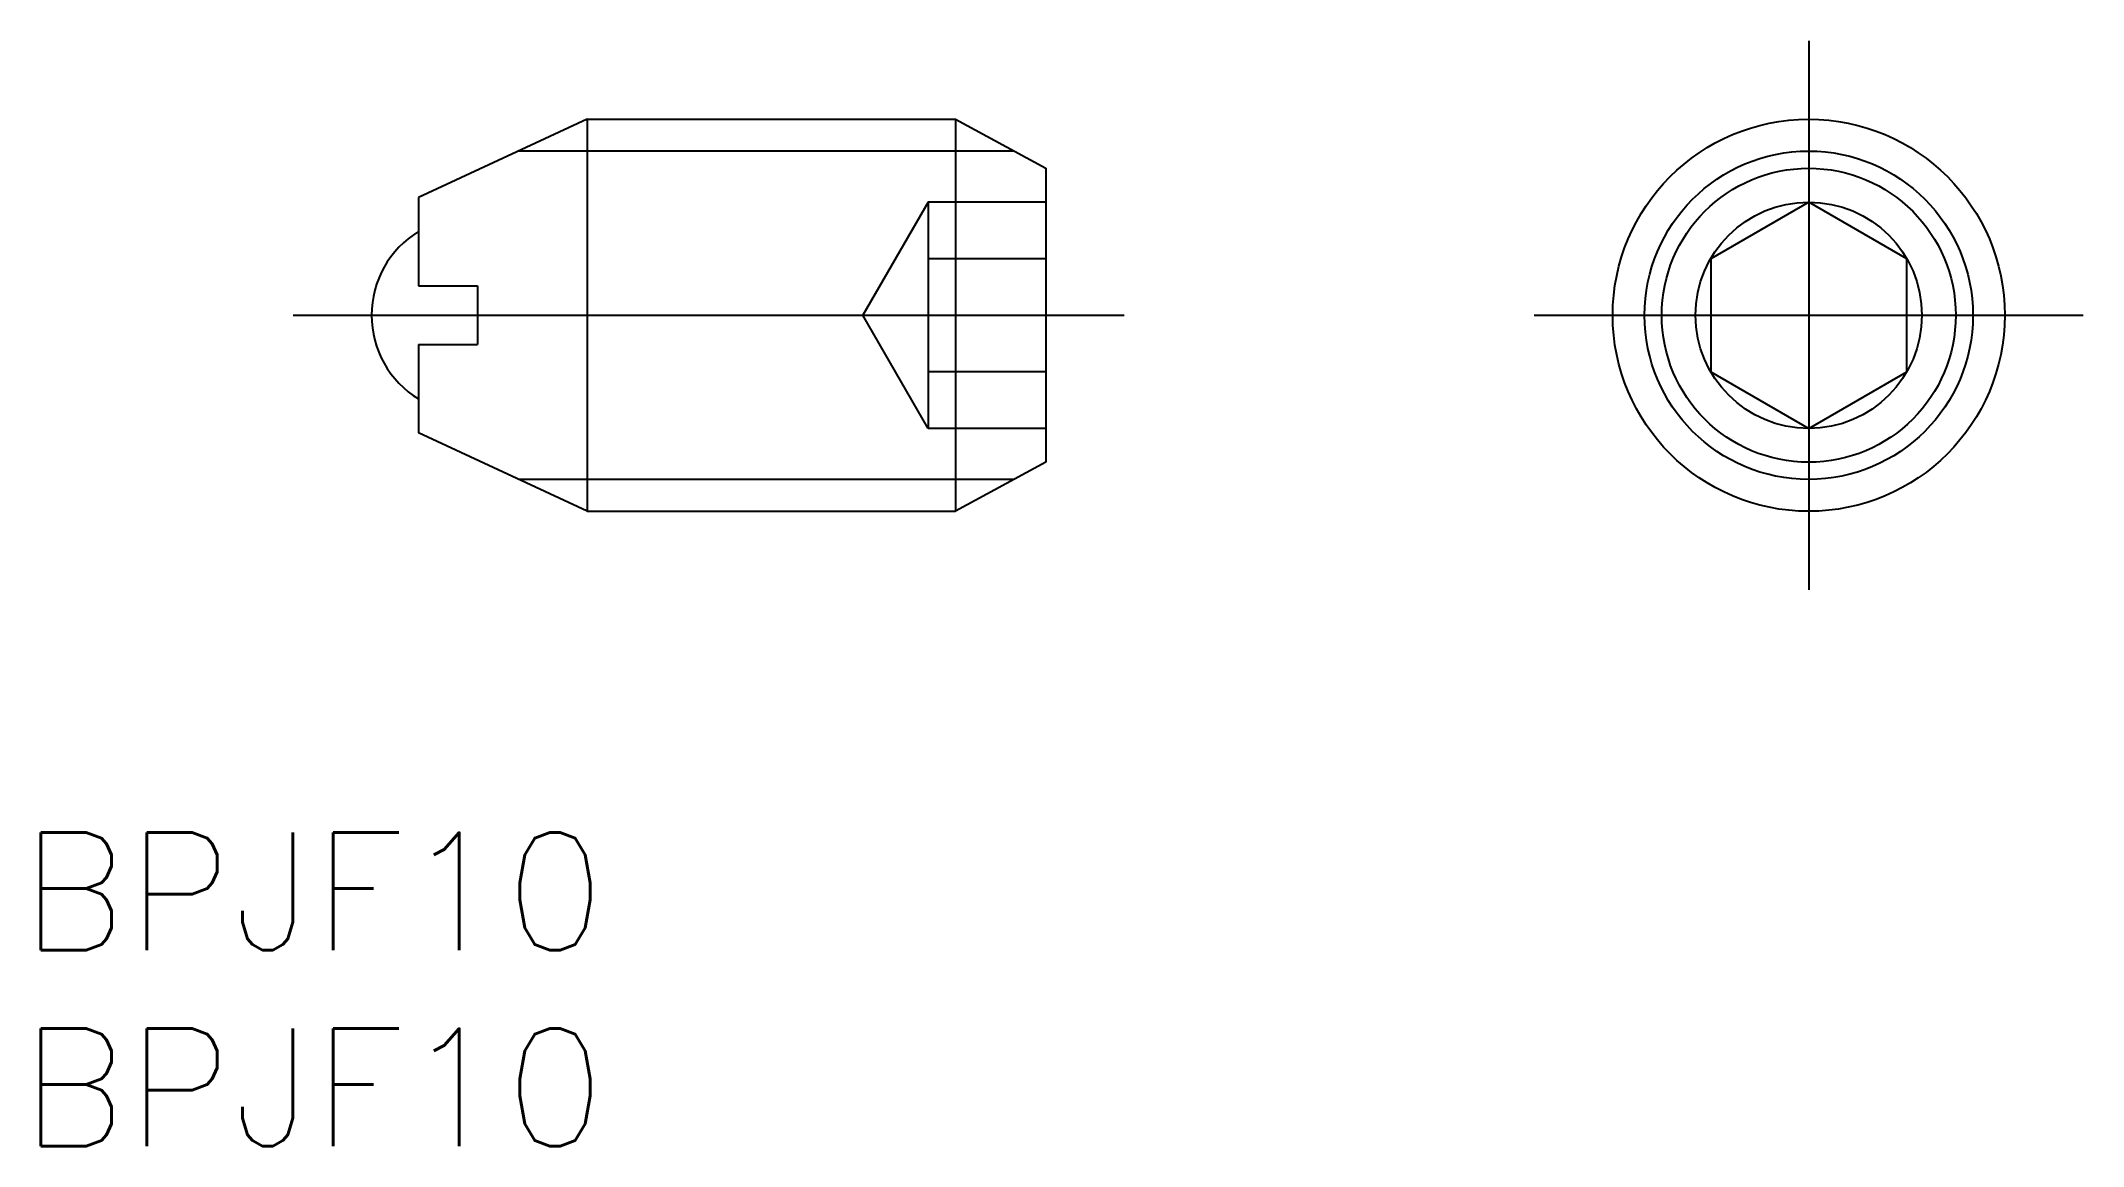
# Model space of a CAD drawing. Extents: x -45.1 to 7, y -21.2 to 7.
import ezdxf

# ---------------------------------------------------------------- set-up
doc = ezdxf.new("R2010")
doc.units = 0
doc.linetypes.add('CENTER', pattern=[50.8, 31.75, -6.35, 6.35, -6.35])
doc.linetypes.add('DASHED', pattern=[19.05, 12.7, -6.35])
doc.layers.get('0').update_dxf_attribs({"linetype": 'CONTINUOUS'})
doc.layers.add('CENTER', color=1, linetype='CENTER')
doc.styles.get("Standard").update_dxf_attribs({"font": 'txt.shx', "height": 3, "bigfont": 'bigfont.shx'})

msp = doc.modelspace()

# ---------------------------------------------------------------- linework, layer by layer
at = {"color": 7, "linetype": 'CONTINUOUS'}
for p, q in [((-31.161, 5), (-35.461, 3)), ((-31.161, 5), (-31.161, -5)), ((-31.161, 5), (-21.761, 5)), ((-21.761, 5), (-19.461, 3.75)), ((-21.761, 5), (-21.761, -5)), ((-19.461, 3.75), (-19.461, -3.75)), ((-35.461, 3), (-35.461, 0.75)), ((0, 2.887), (-2.5, 1.443)), ((2.5, 1.443), (0, 2.887)), ((-2.5, 1.443), (-2.5, -1.443)), ((2.5, -1.443), (2.5, 1.443)), ((-35.461, 0.75), (-33.961, 0.75)), ((-33.961, 0.75), (-33.961, -0.75)), ((-35.461, -0.75), (-33.961, -0.75)), ((-35.461, -0.75), (-35.461, -3)), ((-31.161, -0.75), (-31.161, -3)), ((-2.5, -1.443), (0, -2.887)), ((0, -2.887), (2.5, -1.443)), ((-31.161, -5), (-35.461, -3)), ((-19.461, -3.75), (-21.761, -5)), ((-31.161, -5), (-21.761, -5))]:
    msp.add_line(p, q, dxfattribs=at)
at = {"color": 3, "linetype": 'CONTINUOUS'}
for p, q in [((-20.267, 4.188), (-32.907, 4.188)), ((-20.267, -4.188), (-32.907, -4.188))]:
    msp.add_line(p, q, dxfattribs=at)
at = {"color": 3, "linetype": 'DASHED'}
for p, q in [((-22.461, 2.887), (-24.128, 0)), ((-22.461, 2.887), (-22.461, -2.887)), ((-19.461, 2.887), (-22.461, 2.887)), ((-19.461, 1.443), (-22.461, 1.443)), ((-22.461, -2.887), (-24.128, 0)), ((-19.461, -1.443), (-22.461, -1.443)), ((-19.461, -2.887), (-22.461, -2.887))]:
    msp.add_line(p, q, dxfattribs=at)
at = {"color": 7, "linetype": 'CONTINUOUS'}
for radius in [5, 3.75, 2.887]:
    msp.add_circle((0, 0), radius, dxfattribs=at)
at = {"color": 3, "linetype": 'CONTINUOUS'}
msp.add_circle((0, 0), 4.188, dxfattribs=at)
at = {"color": 7, "linetype": 'CONTINUOUS'}
msp.add_arc((-34.161, 0), 2.5, 121.3323, 238.6677, dxfattribs=at)
at = {"layer": 'CENTER', "color": 1, "linetype": 'CENTER'}
for p, q in [((0, 7), (0, -7)), ((-38.661, 0), (-17.461, 0)), ((-7, 0), (7, 0))]:
    msp.add_line(p, q, dxfattribs=at)

# ---------------------------------------------------------------- texts
at = {"color": 7, "linetype": 'CONTINUOUS'}
for p in [(-45.611, -16.195), (-45.611, -21.195)]:
    msp.add_text('BPJF10', height=3, dxfattribs=at).set_placement(p)

doc.saveas('drawing.dxf')
